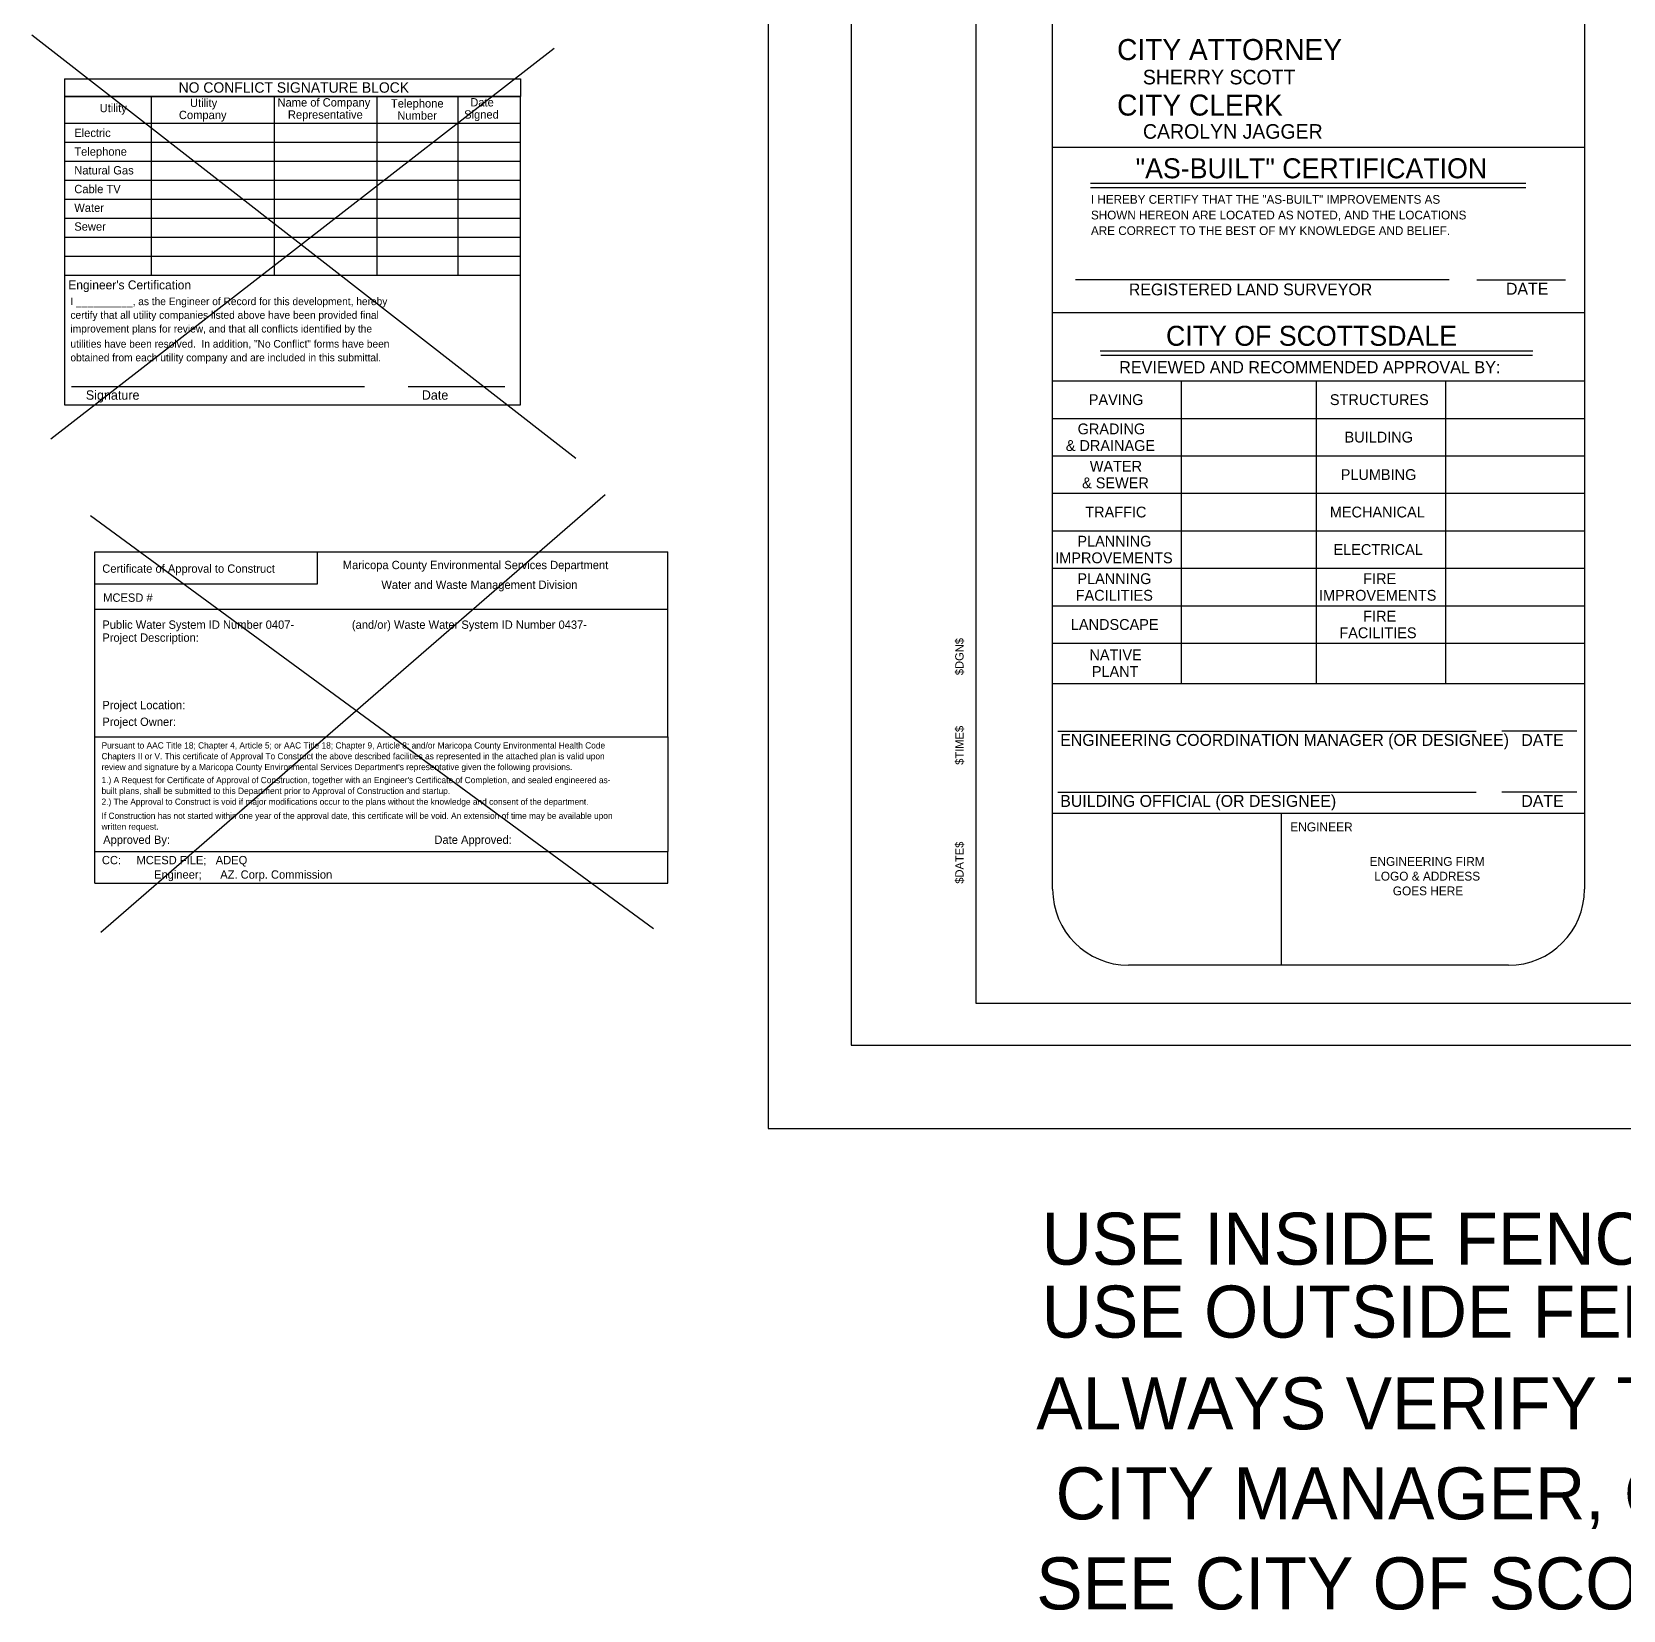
# Model space of a CAD drawing. Extents: x 715005 to 715902, y 929121 to 929716.
# Drawn here: x 715005.4 to 715387.7, y 929120.7 to 929499.7 of the extents above; entities that cross this region are included whole.
import ezdxf

# ---------------------------------------------------------------- set-up
doc = ezdxf.new("R2010")
doc.units = 0
for name, color, linetype in [('2', 7, 'Continuous'), ('56', 7, 'Continuous'), ('57', 7, 'Continuous'), ('59', 7, 'Continuous'), ('6', 7, 'Continuous'), ('61', 7, 'Continuous'), ('62', 7, 'Continuous')]:
    doc.layers.add(name, color=color, linetype=linetype)

msp = doc.modelspace()

# ---------------------------------------------------------------- linework, layer by layer
at = {"layer": '2'}
for p, q in [((715259.7, 929463.36), (715364.31, 929463.36)), ((715259.76, 929462.32), (715364.31, 929462.32)), ((715256.14, 929440.2), (715345.88, 929440.2)), ((715352.57, 929440.14), (715373.82, 929440.14)), ((715250.64, 929432.31), (715378.41, 929432.31)), ((715262.08, 929423.13), (715365.96, 929423.13)), ((715262.23, 929422.08), (715365.93, 929422.08)), ((715250.64, 929415.88), (715378.41, 929415.88)), ((715281.54, 929415.88), (715281.54, 929343.21)), ((715313.98, 929415.88), (715313.98, 929343.21)), ((715345.05, 929415.88), (715345.05, 929343.21)), ((715250.64, 929406.88), (715378.41, 929406.88)), ((715250.64, 929397.88), (715378.41, 929397.88)), ((715250.64, 929388.88), (715378.41, 929388.88)), ((715250.64, 929379.88), (715378.41, 929379.88)), ((715250.64, 929370.88), (715378.41, 929370.88)), ((715250.64, 929361.88), (715378.41, 929361.88)), ((715250.64, 929352.88), (715378.41, 929352.88)), ((715250.64, 929343.21), (715378.41, 929343.21)), ((715251.92, 929331.79), (715352.37, 929331.79)), ((715358.58, 929331.81), (715376.6, 929331.81)), ((715251.92, 929317.14), (715352.37, 929317.14)), ((715358.58, 929317.16), (715376.6, 929317.16)), ((715250.64, 929312.07), (715378.41, 929312.07)), ((715305.55, 929311.92), (715305.55, 929275.53))]:
    msp.add_line(p, q, dxfattribs=at)
at = {"layer": '56'}
msp.add_line((715202.27, 929256.33), (715202.27, 929256.33), dxfattribs=at)
msp.add_lwpolyline([(715202.27, 929256.33), (715882.27, 929256.33), (715882.27, 929696.33), (715202.27, 929696.33)], close=True, dxfattribs=at)
at = {"layer": '57'}
msp.add_line((715182.27, 929236.33), (715182.27, 929236.33), dxfattribs=at)
msp.add_lwpolyline([(715182.27, 929236.33), (715902.27, 929236.33), (715902.27, 929716.33), (715182.27, 929716.33)], close=True, dxfattribs=at)
at = {"layer": '59'}
for p, q in [((715005.43, 929498.97), (715136.1, 929397.36)), ((715130.92, 929495.73), (715009.96, 929401.89)), ((715013.27, 929488.44), (715122.79, 929488.44)), ((715013.27, 929488.44), (715013.27, 929484.16)), ((715122.79, 929488.44), (715122.79, 929484.16)), ((715013.27, 929484.16), (715122.79, 929484.16)), ((715034.08, 929484.16), (715034.08, 929441.26)), ((715063.67, 929484.16), (715063.67, 929441.26)), ((715088.27, 929484.16), (715088.27, 929441.26)), ((715107.8, 929484.16), (715107.8, 929441.26)), ((715013.27, 929477.77), (715122.79, 929477.77)), ((715013.27, 929475.03), (715013.27, 929410.1)), ((715013.27, 929473.21), (715122.79, 929473.21)), ((715013.27, 929468.64), (715122.79, 929468.64)), ((715013.27, 929464.08), (715122.79, 929464.08)), ((715013.27, 929459.52), (715122.79, 929459.52)), ((715013.27, 929454.95), (715122.79, 929454.95)), ((715013.27, 929450.39), (715122.79, 929450.39)), ((715013.27, 929445.83), (715122.79, 929445.83)), ((715013.27, 929441.26), (715122.79, 929441.26)), ((715014.95, 929414.54), (715085.38, 929414.54)), ((715095.81, 929414.54), (715119.04, 929414.54)), ((715022.04, 929283.5), (715143.13, 929388.56)), ((715019.55, 929383.57), (715154.76, 929284.33)), ((715020.53, 929374.79), (715074.07, 929374.79)), ((715020.53, 929367.14), (715020.53, 929374.79)), ((715074.07, 929367.14), (715074.07, 929374.79)), ((715074.07, 929374.79), (715158.22, 929374.79)), ((715158.22, 929330.42), (715158.22, 929374.79)), ((715020.53, 929367.14), (715074.07, 929367.14)), ((715020.53, 929330.42), (715020.53, 929367.14)), ((715020.53, 929361.02), (715158.22, 929361.02)), ((715020.53, 929330.42), (715158.22, 929330.42)), ((715020.53, 929302.88), (715020.53, 929330.42)), ((715158.22, 929330.42), (715158.22, 929302.88)), ((715020.53, 929302.88), (715158.22, 929302.88)), ((715020.53, 929295.23), (715020.53, 929302.88)), ((715158.22, 929295.23), (715158.22, 929302.88)), ((715020.53, 929295.23), (715158.22, 929295.23))]:
    msp.add_line(p, q, dxfattribs=at)
msp.add_lwpolyline([(715013.27, 929410.1), (715122.79, 929410.1), (715122.79, 929484.16), (715013.27, 929484.16)], close=True, dxfattribs=at)
at = {"layer": '6'}
for p, q in [((715250.64, 929293.79), (715250.64, 929549.34)), ((715378.41, 929549.34), (715378.41, 929293.79)), ((715250.64, 929472), (715378.41, 929472)), ((715360.16, 929275.53), (715268.89, 929275.53))]:
    msp.add_line(p, q, dxfattribs=at)
for centre, start, end in [((715268.89, 929293.79), 180, 270), ((715360.16, 929293.79), 270, 0)]:
    msp.add_arc(centre, 18.25, start, end, dxfattribs=at)
at = {"layer": '62'}
msp.add_lwpolyline([(715232.27, 929686.33), (715872.27, 929686.33), (715872.27, 929266.33), (715232.27, 929266.33)], close=True, dxfattribs=at)

# ---------------------------------------------------------------- texts
at = {"layer": '2'}
for s, height, p in [('CITY ATTORNEY', 5.05, (715266.13, 929492.93)), ('SHERRY SCOTT', 3.5, (715272.31, 929487.09)), ('CITY CLERK', 5.05, (715266.13, 929479.6)), ('CAROLYN JAGGER', 3.5, (715272.34, 929474.04)), ('"AS-BUILT" CERTIFICATION', 4.8, (715270.58, 929464.54)), ('I HEREBY CERTIFY THAT THE "AS-BUILT" IMPROVEMENTS AS', 2.1, (715259.83, 929458.42)), ('SHOWN HEREON ARE LOCATED AS NOTED, AND THE LOCATIONS', 2.1, (715259.85, 929454.66)), ('ARE CORRECT TO THE BEST OF MY KNOWLEDGE AND BELIEF.', 2.1, (715259.85, 929450.91)), ('REGISTERED LAND SURVEYOR', 2.85, (715268.96, 929436.42)), ('DATE', 2.85, (715359.55, 929436.59)), ('CITY OF SCOTTSDALE', 4.8, (715277.88, 929424.31)), ('REVIEWED AND RECOMMENDED APPROVAL BY:', 2.9, (715266.63, 929417.72)), ('PAVING', 2.6, (715259.33, 929410.08)), ('STRUCTURES', 2.6, (715317.24, 929410.08)), ('GRADING', 2.6, (715256.65, 929403.05)), ('& DRAINAGE', 2.6, (715253.8, 929399.06)), ('BUILDING', 2.6, (715320.77, 929401.08)), ('WATER', 2.6, (715259.57, 929394.08)), ('PLUMBING', 2.6, (715319.85, 929392.08)), ('& SEWER', 2.6, (715257.72, 929390.09)), ('TRAFFIC', 2.6, (715258.49, 929383.08)), ('MECHANICAL', 2.6, (715317.23, 929383.08)), ('PLANNING', 2.6, (715256.59, 929376.08)), ('ELECTRICAL', 2.6, (715318.13, 929374.08)), ('IMPROVEMENTS', 2.6, (715251.27, 929372.09)), ('PLANNING', 2.6, (715256.59, 929367.08)), ('FIRE', 2.6, (715325.25, 929367.08)), ('FACILITIES', 2.6, (715256.18, 929363.09)), ('IMPROVEMENTS', 2.6, (715314.62, 929363.09)), ('FIRE', 2.6, (715325.25, 929358.08)), ('LANDSCAPE', 2.6, (715255.03, 929356.08)), ('FACILITIES', 2.6, (715319.52, 929354.09)), ('NATIVE', 2.6, (715259.49, 929348.78)), ('PLANT', 2.6, (715260.06, 929344.79)), ('ENGINEERING COORDINATION MANAGER (OR DESIGNEE)', 2.85, (715252.48, 929328.23)), ('DATE', 2.85, (715363.23, 929328.21)), ('BUILDING OFFICIAL (OR DESIGNEE)', 2.85, (715252.48, 929313.57)), ('DATE', 2.85, (715363.23, 929313.56)), ('ENGINEER', 2.15, (715307.71, 929307.68)), ('ALWAYS VERIFY THAT THE NAMES FOR THE CITY COUNCIL MEMBERS,', 12.5, (715246.71, 929164.08)), (' CITY MANAGER, CITY ATTORNEY, AND CITY CLERK ARE UP TO DATE.', 12.5, (715246.71, 929142.46)), ('SEE CITY OF SCOTTSDALE WEB SITE FOR CURRENT MEMBERS. ', 12.5, (715246.71, 929120.83))]:
    msp.add_text(s, height=height, dxfattribs=at).set_placement(p)
at = {"layer": '56'}
msp.add_text('USE INSIDE FENCE BOUNDARY FOR 22X34 SIZE PLOT & 11X17 HALF SIZE', height=12.5, dxfattribs=at).set_placement((715248.01, 929203.62))
at = {"layer": '57'}
msp.add_text('USE OUTSIDE FENCE BOUNDARY FOR 24X36 SIZE PLOT', height=12.5, dxfattribs=at).set_placement((715248.01, 929186.11))
at = {"layer": '59'}
for s, height, p in [('NO CONFLICT SIGNATURE BLOCK', 2.5, (715040.69, 929485.09)), ('Utility', 2, (715021.72, 929480.42)), ('Utility', 2, (715043.42, 929481.66)), ('Name of Company', 2, (715064.44, 929481.77)), ('Telephone', 2, (715091.69, 929481.53)), ('Date', 2, (715110.75, 929481.79)), ('Company', 2, (715040.76, 929478.75)), ('Representative', 2, (715066.94, 929478.85)), ('Number', 2, (715093.23, 929478.62)), ('Signed', 2, (715109.28, 929478.87)), ('Electric', 2, (715015.63, 929474.46)), ('Telephone', 2, (715015.63, 929469.96)), ('Natural Gas', 2, (715015.63, 929465.46)), ('Cable TV', 2, (715015.63, 929460.96)), ('Water', 2, (715015.63, 929456.46)), ('Sewer', 2, (715015.63, 929451.96)), ("Engineer's Certification", 2.15, (715014.2, 929437.86)), ('I __________, as the Engineer of Record for this development, hereby', 1.8252, (715014.71, 929434.07)), ('certify that all utility companies listed above have been provided final', 1.8252, (715014.71, 929430.79)), ('improvement plans for review, and that all conflicts identified by the', 1.8252, (715014.71, 929427.5)), ('utilities have been resolved.  In addition, "No Conflict" forms have been', 1.8252, (715014.71, 929423.87)), ('obtained from each utility company and are included in this submittal.', 1.8252, (715014.71, 929420.58)), ('Signature', 2.25, (715018.41, 929411.36)), ('Date', 2.25, (715099.11, 929411.36)), ('Certificate of Approval to Construct', 2, (715022.35, 929369.8)), ('Maricopa County Environmental Services Department', 2, (715080.13, 929370.67)), ('Water and Waste Management Division', 2, (715089.39, 929365.93)), ('MCESD #                                       ', 2, (715022.57, 929362.83)), ('Public Water System ID Number 0407-', 2, (715022.37, 929356.34)), ('(and/or) Waste Water System ID Number 0437-', 2, (715082.31, 929356.34)), ('Project Description:', 2, (715022.37, 929353.23)), ('Project Location:', 2, (715022.37, 929337.03)), ('Project Owner:', 2, (715022.37, 929333.02)), ('Pursuant to AAC Title 18; Chapter 4, Article 5; or AAC Title 18; Chapter 9, Article 8; and/or Maricopa County Environmental Health Code', 1.5, (715022.18, 929327.59)), ('Chapters II or V. This certificate of Approval To Construct the above described facilities as represented in the attached plan is valid upon', 1.5, (715022.18, 929325)), ("review and signature by a Maricopa County Environmental Services Department's representative given the following provisions.", 1.5, (715022.18, 929322.4)), ('built plans, shall be submitted to this Department prior to Approval of Construction and startup.', 1.5, (715022.18, 929316.67)), ("1.) A Request for Certificate of Approval of Construction, together with an Engineer's Certificate of Completion, and sealed engineered as-", 1.5, (715022.18, 929319.27)), ('2.) The Approval to Construct is void if major modifications occur to the plans without the knowledge and consent of the department.', 1.5, (715022.18, 929314.07)), ('If Construction has not started within one year of the approval date, this certificate will be void. An extension of time may be available upon', 1.5, (715022.18, 929310.69)), ('written request.', 1.5, (715022.18, 929308.09)), ('Approved By:                                         ', 2, (715022.57, 929304.69)), ('Date Approved:                        ', 2, (715102.14, 929304.69)), ('CC:     MCESD FILE;   ADEQ', 2, (715022.26, 929299.79)), ('Engineer;      AZ. Corp. Commission', 2, (715034.79, 929296.33))]:
    msp.add_text(s, height=height, dxfattribs=at).set_placement(p)
at = {"layer": '61'}
for s, p in [('ENGINEERING FIRM', (715326.78, 929299.41)), ('LOGO & ADDRESS', (715327.9, 929295.87)), ('GOES HERE', (715332.36, 929292.33))]:
    msp.add_text(s, height=2.126, dxfattribs=at).set_placement(p)
at = {"layer": '62'}
for s, p in [('$DGN$', (715229.25, 929345.21)), ('$TIME$', (715229.25, 929323.67)), ('$DATE$', (715229.25, 929295.12))]:
    msp.add_text(s, height=2, rotation=90, dxfattribs=at).set_placement(p)

doc.saveas('drawing.dxf')
